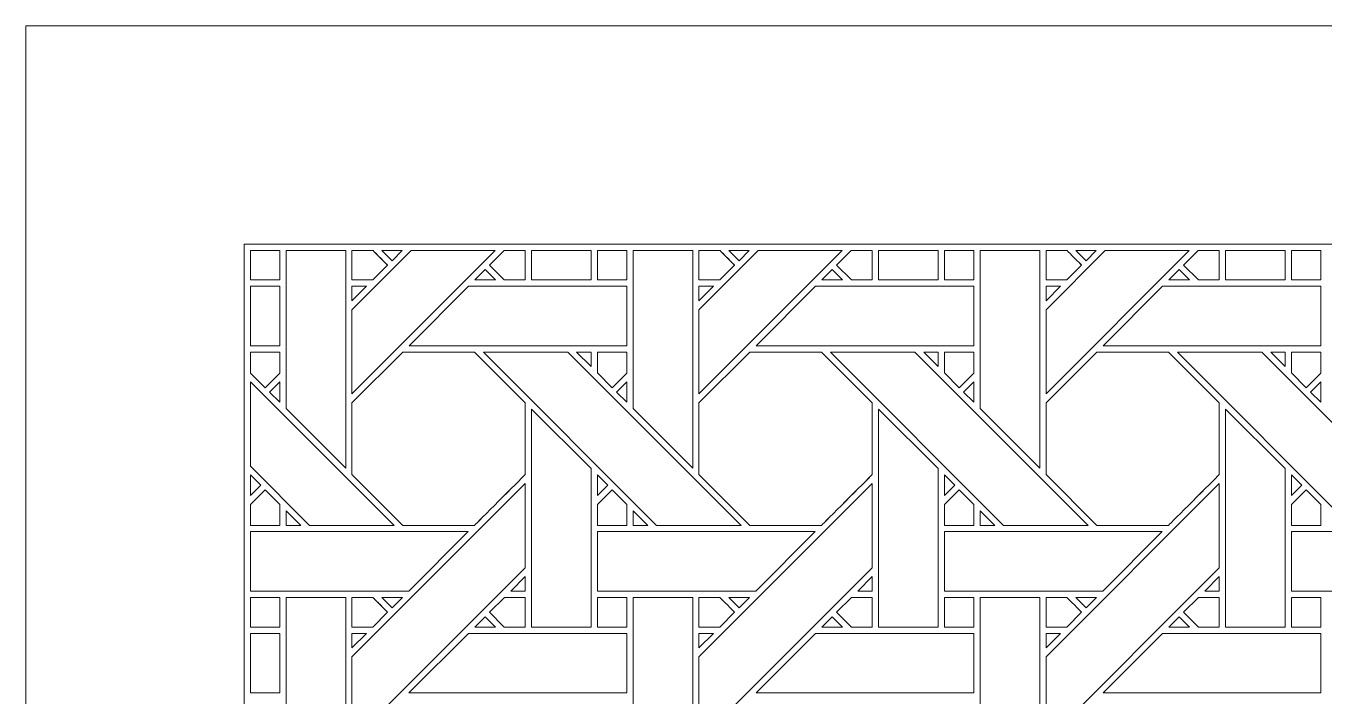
# Model space of a CAD drawing. Header units: inches. Extents: x 8.88 to 15.88, y 5.59 to 12.59.
# Drawn here: x 8.883 to 12.432, y 10.763 to 12.595 of the extents above; entities that cross this region are included whole.
import ezdxf

# ---------------------------------------------------------------- set-up
doc = ezdxf.new("R2010")
doc.units = ezdxf.units.IN
doc.header["$MEASUREMENT"] = 0
doc.layers.add('Design', color=7, linetype='Continuous', lineweight=0)

msp = doc.modelspace()

# ---------------------------------------------------------------- linework, layer by layer
at = {"layer": 'Design'}
for points, knots in [([(8.8829, 12.5948), (8.8829, 12.5948), (8.8829, 5.5948), (8.8829, 5.5948), (8.8829, 5.5948), (15.8829, 5.5948), (15.8829, 5.5948), (15.8829, 5.5948), (15.8829, 12.5948), (15.8829, 12.5948), (15.8829, 12.5948), (8.8829, 12.5948), (8.8829, 12.5948)], [0, 0, 0, 0, 1, 1, 1, 2, 2, 2, 3, 3, 3, 4, 4, 4, 4]), ([(9.4792, 11.9984), (9.4792, 11.9984), (9.4792, 6.1911), (9.4792, 6.1911), (9.4792, 6.1911), (15.2865, 6.1911), (15.2865, 6.1911), (15.2865, 6.1911), (15.2865, 11.9984), (15.2865, 11.9984), (15.2865, 11.9984), (9.4792, 11.9984), (9.4792, 11.9984)], [0, 0, 0, 0, 1, 1, 1, 2, 2, 2, 3, 3, 3, 4, 4, 4, 4]), ([(9.5766, 11.9809), (9.5766, 11.9809), (9.5766, 11.9006), (9.5766, 11.9006), (9.5766, 11.9006), (9.4967, 11.9006), (9.4967, 11.9006), (9.4967, 11.9006), (9.4967, 11.9809), (9.4967, 11.9809), (9.4967, 11.9809), (9.5766, 11.9809), (9.5766, 11.9809)], [0, 0, 0, 0, 1, 1, 1, 2, 2, 2, 3, 3, 3, 4, 4, 4, 4]), ([(9.5766, 11.9809), (9.5766, 11.9809), (9.5766, 11.9006), (9.5766, 11.9006), (9.5766, 11.9006), (9.4967, 11.9006), (9.4967, 11.9006), (9.4967, 11.9006), (9.4967, 11.9809), (9.4967, 11.9809), (9.4967, 11.9809), (9.5766, 11.9809), (9.5766, 11.9809)], [0, 0, 0, 0, 1, 1, 1, 2, 2, 2, 3, 3, 3, 4, 4, 4, 4]), ([(9.5942, 11.9809), (9.5942, 11.9809), (9.7571, 11.9809), (9.7571, 11.9809), (9.7571, 11.9809), (9.7571, 11.3863), (9.7571, 11.3863), (9.7571, 11.3863), (9.5942, 11.5492), (9.5942, 11.5492), (9.5942, 11.5492), (9.5942, 11.9809), (9.5942, 11.9809)], [0, 0, 0, 0, 1, 1, 1, 2, 2, 2, 3, 3, 3, 4, 4, 4, 4]), ([(9.8318, 11.9809), (9.8378, 11.9749), (9.8673, 11.9454), (9.8716, 11.9411), (9.8716, 11.9411), (9.8312, 11.9006), (9.8312, 11.9006), (9.8312, 11.9006), (9.7742, 11.9006), (9.7742, 11.9006), (9.7742, 11.9006), (9.7742, 11.9809), (9.7742, 11.9809), (9.7742, 11.9809), (9.8318, 11.9809), (9.8318, 11.9809)], [0, 0, 0, 0, 1, 1, 1, 2, 2, 2, 3, 3, 3, 4, 4, 4, 5, 5, 5, 5]), ([(10.1659, 11.9809), (10.1659, 11.9809), (9.7742, 11.5892), (9.7742, 11.5892), (9.7742, 11.5892), (9.7742, 11.8193), (9.7742, 11.8193), (9.7742, 11.8193), (9.9359, 11.9809), (9.9359, 11.9809), (9.9359, 11.9809), (10.1659, 11.9809), (10.1659, 11.9809)], [0, 0, 0, 0, 1, 1, 1, 2, 2, 2, 3, 3, 3, 4, 4, 4, 4]), ([(9.7742, 11.9006), (9.7742, 11.9006), (9.7742, 11.9809), (9.7742, 11.9809), (9.7742, 11.9809), (9.8318, 11.9809), (9.8318, 11.9809), (9.8372, 11.9755), (9.8716, 11.9411), (9.8716, 11.9411), (9.8716, 11.9411), (9.8312, 11.9006), (9.8312, 11.9006), (9.8312, 11.9006), (9.7742, 11.9006), (9.7742, 11.9006)], [0, 0, 0, 0, 1, 1, 1, 2, 2, 2, 3, 3, 3, 4, 4, 4, 5, 5, 5, 5]), ([(9.8561, 11.9809), (9.8561, 11.9809), (9.9116, 11.9809), (9.9116, 11.9809), (9.9116, 11.9809), (9.8838, 11.9532), (9.8838, 11.9532), (9.8838, 11.9532), (9.8561, 11.9809), (9.8561, 11.9809)], [0, 0, 0, 0, 1, 1, 1, 2, 2, 2, 3, 3, 3, 3]), ([(10.1907, 11.9006), (10.1907, 11.9006), (10.1504, 11.941), (10.1504, 11.941), (10.1504, 11.941), (10.1903, 11.9809), (10.1903, 11.9809), (10.1903, 11.9809), (10.2479, 11.9809), (10.2479, 11.9809), (10.2479, 11.9809), (10.2479, 11.9006), (10.2479, 11.9006), (10.2479, 11.9006), (10.1907, 11.9006), (10.1907, 11.9006)], [0, 0, 0, 0, 1, 1, 1, 2, 2, 2, 3, 3, 3, 4, 4, 4, 5, 5, 5, 5]), ([(10.2479, 11.9006), (10.2479, 11.9006), (10.1907, 11.9006), (10.1907, 11.9006), (10.1907, 11.9006), (10.1504, 11.941), (10.1504, 11.941), (10.1504, 11.941), (10.1903, 11.9809), (10.1903, 11.9809), (10.1903, 11.9809), (10.2479, 11.9809), (10.2479, 11.9809), (10.2479, 11.9809), (10.2479, 11.9006), (10.2479, 11.9006)], [0, 0, 0, 0, 1, 1, 1, 2, 2, 2, 3, 3, 3, 4, 4, 4, 5, 5, 5, 5]), ([(10.4278, 11.9809), (10.4278, 11.9809), (10.4278, 11.9006), (10.4278, 11.9006), (10.4278, 11.9006), (10.265, 11.9006), (10.265, 11.9006), (10.265, 11.9006), (10.265, 11.9809), (10.265, 11.9809), (10.265, 11.9809), (10.4278, 11.9809), (10.4278, 11.9809)], [0, 0, 0, 0, 1, 1, 1, 2, 2, 2, 3, 3, 3, 4, 4, 4, 4]), ([(10.5253, 11.9809), (10.5253, 11.9809), (10.5253, 11.9006), (10.5253, 11.9006), (10.5253, 11.9006), (10.4451, 11.9006), (10.4451, 11.9006), (10.4451, 11.9006), (10.4451, 11.9809), (10.4451, 11.9809), (10.4451, 11.9809), (10.5253, 11.9809), (10.5253, 11.9809)], [0, 0, 0, 0, 1, 1, 1, 2, 2, 2, 3, 3, 3, 4, 4, 4, 4]), ([(10.5253, 11.9809), (10.5253, 11.9809), (10.5253, 11.9006), (10.5253, 11.9006), (10.5253, 11.9006), (10.4451, 11.9006), (10.4451, 11.9006), (10.4451, 11.9006), (10.4451, 11.9809), (10.4451, 11.9809), (10.4451, 11.9809), (10.5253, 11.9809), (10.5253, 11.9809)], [0, 0, 0, 0, 1, 1, 1, 2, 2, 2, 3, 3, 3, 4, 4, 4, 4]), ([(10.7058, 11.9809), (10.7058, 11.9809), (10.7058, 11.3863), (10.7058, 11.3863), (10.7058, 11.3863), (10.5429, 11.5492), (10.5429, 11.5492), (10.5429, 11.5492), (10.5429, 11.9809), (10.5429, 11.9809), (10.5429, 11.9809), (10.7058, 11.9809), (10.7058, 11.9809)], [0, 0, 0, 0, 1, 1, 1, 2, 2, 2, 3, 3, 3, 4, 4, 4, 4]), ([(10.7805, 11.9809), (10.7865, 11.9749), (10.816, 11.9454), (10.8203, 11.9411), (10.8203, 11.9411), (10.7799, 11.9006), (10.7799, 11.9006), (10.7799, 11.9006), (10.7229, 11.9006), (10.7229, 11.9006), (10.7229, 11.9006), (10.7229, 11.9809), (10.7229, 11.9809), (10.7229, 11.9809), (10.7805, 11.9809), (10.7805, 11.9809)], [0, 0, 0, 0, 1, 1, 1, 2, 2, 2, 3, 3, 3, 4, 4, 4, 5, 5, 5, 5]), ([(11.1147, 11.9809), (11.1147, 11.9809), (10.7229, 11.5892), (10.7229, 11.5892), (10.7229, 11.5892), (10.7229, 11.8193), (10.7229, 11.8193), (10.7229, 11.8193), (10.8846, 11.9809), (10.8846, 11.9809), (10.8846, 11.9809), (11.1147, 11.9809), (11.1147, 11.9809)], [0, 0, 0, 0, 1, 1, 1, 2, 2, 2, 3, 3, 3, 4, 4, 4, 4]), ([(10.7229, 11.9006), (10.7229, 11.9006), (10.7229, 11.9809), (10.7229, 11.9809), (10.7229, 11.9809), (10.7805, 11.9809), (10.7805, 11.9809), (10.786, 11.9754), (10.8203, 11.9411), (10.8203, 11.9411), (10.8203, 11.9411), (10.7799, 11.9006), (10.7799, 11.9006), (10.7799, 11.9006), (10.7229, 11.9006), (10.7229, 11.9006)], [0, 0, 0, 0, 1, 1, 1, 2, 2, 2, 3, 3, 3, 4, 4, 4, 5, 5, 5, 5]), ([(10.8048, 11.9809), (10.8048, 11.9809), (10.8604, 11.9809), (10.8604, 11.9809), (10.8604, 11.9809), (10.8325, 11.9532), (10.8325, 11.9532), (10.8325, 11.9532), (10.8048, 11.9809), (10.8048, 11.9809)], [0, 0, 0, 0, 1, 1, 1, 2, 2, 2, 3, 3, 3, 3]), ([(11.1395, 11.9006), (11.1395, 11.9006), (11.0991, 11.941), (11.0991, 11.941), (11.0991, 11.941), (11.139, 11.9809), (11.139, 11.9809), (11.139, 11.9809), (11.1966, 11.9809), (11.1966, 11.9809), (11.1966, 11.9809), (11.1966, 11.9006), (11.1966, 11.9006), (11.1966, 11.9006), (11.1395, 11.9006), (11.1395, 11.9006)], [0, 0, 0, 0, 1, 1, 1, 2, 2, 2, 3, 3, 3, 4, 4, 4, 5, 5, 5, 5]), ([(11.1966, 11.9006), (11.1966, 11.9006), (11.1395, 11.9006), (11.1395, 11.9006), (11.1395, 11.9006), (11.0991, 11.941), (11.0991, 11.941), (11.0991, 11.941), (11.139, 11.9809), (11.139, 11.9809), (11.139, 11.9809), (11.1966, 11.9809), (11.1966, 11.9809), (11.1966, 11.9809), (11.1966, 11.9006), (11.1966, 11.9006)], [0, 0, 0, 0, 1, 1, 1, 2, 2, 2, 3, 3, 3, 4, 4, 4, 5, 5, 5, 5]), ([(11.3765, 11.9809), (11.3765, 11.9809), (11.3765, 11.9006), (11.3765, 11.9006), (11.3765, 11.9006), (11.2137, 11.9006), (11.2137, 11.9006), (11.2137, 11.9006), (11.2137, 11.9809), (11.2137, 11.9809), (11.2137, 11.9809), (11.3765, 11.9809), (11.3765, 11.9809)], [0, 0, 0, 0, 1, 1, 1, 2, 2, 2, 3, 3, 3, 4, 4, 4, 4]), ([(11.474, 11.9809), (11.474, 11.9809), (11.474, 11.9006), (11.474, 11.9006), (11.474, 11.9006), (11.3938, 11.9006), (11.3938, 11.9006), (11.3938, 11.9006), (11.3938, 11.9809), (11.3938, 11.9809), (11.3938, 11.9809), (11.474, 11.9809), (11.474, 11.9809)], [0, 0, 0, 0, 1, 1, 1, 2, 2, 2, 3, 3, 3, 4, 4, 4, 4]), ([(11.474, 11.9809), (11.474, 11.9809), (11.474, 11.9006), (11.474, 11.9006), (11.474, 11.9006), (11.3938, 11.9006), (11.3938, 11.9006), (11.3938, 11.9006), (11.3938, 11.9809), (11.3938, 11.9809), (11.3938, 11.9809), (11.474, 11.9809), (11.474, 11.9809)], [0, 0, 0, 0, 1, 1, 1, 2, 2, 2, 3, 3, 3, 4, 4, 4, 4]), ([(11.6545, 11.9809), (11.6545, 11.9809), (11.6545, 11.3863), (11.6545, 11.3863), (11.6545, 11.3863), (11.4916, 11.5492), (11.4916, 11.5492), (11.4916, 11.5492), (11.4916, 11.9809), (11.4916, 11.9809), (11.4916, 11.9809), (11.6545, 11.9809), (11.6545, 11.9809)], [0, 0, 0, 0, 1, 1, 1, 2, 2, 2, 3, 3, 3, 4, 4, 4, 4]), ([(11.7292, 11.9809), (11.7353, 11.9749), (11.7647, 11.9454), (11.7691, 11.9411), (11.7691, 11.9411), (11.7286, 11.9006), (11.7286, 11.9006), (11.7286, 11.9006), (11.6717, 11.9006), (11.6717, 11.9006), (11.6717, 11.9006), (11.6717, 11.9809), (11.6717, 11.9809), (11.6717, 11.9809), (11.7292, 11.9809), (11.7292, 11.9809)], [0, 0, 0, 0, 1, 1, 1, 2, 2, 2, 3, 3, 3, 4, 4, 4, 5, 5, 5, 5]), ([(12.0634, 11.9809), (12.0634, 11.9809), (11.6717, 11.5892), (11.6717, 11.5892), (11.6717, 11.5892), (11.6717, 11.8193), (11.6717, 11.8193), (11.6717, 11.8193), (11.8333, 11.9809), (11.8333, 11.9809), (11.8333, 11.9809), (12.0634, 11.9809), (12.0634, 11.9809)], [0, 0, 0, 0, 1, 1, 1, 2, 2, 2, 3, 3, 3, 4, 4, 4, 4]), ([(11.6717, 11.9006), (11.6717, 11.9006), (11.6717, 11.9809), (11.6717, 11.9809), (11.6717, 11.9809), (11.7292, 11.9809), (11.7292, 11.9809), (11.7354, 11.9748), (11.7649, 11.9452), (11.7691, 11.9411), (11.7691, 11.9411), (11.7286, 11.9006), (11.7286, 11.9006), (11.7286, 11.9006), (11.6717, 11.9006), (11.6717, 11.9006)], [0, 0, 0, 0, 1, 1, 1, 2, 2, 2, 3, 3, 3, 4, 4, 4, 5, 5, 5, 5]), ([(11.7536, 11.9809), (11.7536, 11.9809), (11.8091, 11.9809), (11.8091, 11.9809), (11.8091, 11.9809), (11.7813, 11.9532), (11.7813, 11.9532), (11.7813, 11.9532), (11.7536, 11.9809), (11.7536, 11.9809)], [0, 0, 0, 0, 1, 1, 1, 2, 2, 2, 3, 3, 3, 3]), ([(12.0882, 11.9006), (12.0882, 11.9006), (12.0479, 11.941), (12.0479, 11.941), (12.0479, 11.941), (12.0878, 11.9809), (12.0878, 11.9809), (12.0878, 11.9809), (12.1453, 11.9809), (12.1453, 11.9809), (12.1453, 11.9809), (12.1453, 11.9006), (12.1453, 11.9006), (12.1453, 11.9006), (12.0882, 11.9006), (12.0882, 11.9006)], [0, 0, 0, 0, 1, 1, 1, 2, 2, 2, 3, 3, 3, 4, 4, 4, 5, 5, 5, 5]), ([(12.1453, 11.9006), (12.1453, 11.9006), (12.0882, 11.9006), (12.0882, 11.9006), (12.0882, 11.9006), (12.0479, 11.941), (12.0479, 11.941), (12.0479, 11.941), (12.0878, 11.9809), (12.0878, 11.9809), (12.0878, 11.9809), (12.1453, 11.9809), (12.1453, 11.9809), (12.1453, 11.9809), (12.1453, 11.9006), (12.1453, 11.9006)], [0, 0, 0, 0, 1, 1, 1, 2, 2, 2, 3, 3, 3, 4, 4, 4, 5, 5, 5, 5]), ([(12.3252, 11.9809), (12.3252, 11.9809), (12.3252, 11.9006), (12.3252, 11.9006), (12.3252, 11.9006), (12.1625, 11.9006), (12.1625, 11.9006), (12.1625, 11.9006), (12.1625, 11.9809), (12.1625, 11.9809), (12.1625, 11.9809), (12.3252, 11.9809), (12.3252, 11.9809)], [0, 0, 0, 0, 1, 1, 1, 2, 2, 2, 3, 3, 3, 4, 4, 4, 4]), ([(12.4228, 11.9006), (12.4228, 11.9006), (12.3425, 11.9006), (12.3425, 11.9006), (12.3425, 11.9006), (12.3425, 11.9809), (12.3425, 11.9809), (12.3425, 11.9809), (12.4228, 11.9809), (12.4228, 11.9809), (12.4228, 11.9809), (12.4228, 11.9006), (12.4228, 11.9006)], [0, 0, 0, 0, 1, 1, 1, 2, 2, 2, 3, 3, 3, 4, 4, 4, 4]), ([(12.4228, 11.9809), (12.4228, 11.9809), (12.4228, 11.9006), (12.4228, 11.9006), (12.4228, 11.9006), (12.3425, 11.9006), (12.3425, 11.9006), (12.3425, 11.9006), (12.3425, 11.9809), (12.3425, 11.9809), (12.3425, 11.9809), (12.4228, 11.9809), (12.4228, 11.9809)], [0, 0, 0, 0, 1, 1, 1, 2, 2, 2, 3, 3, 3, 4, 4, 4, 4]), ([(10.11, 11.9006), (10.11, 11.9006), (10.1383, 11.9289), (10.1383, 11.9289), (10.1383, 11.9289), (10.1666, 11.9006), (10.1666, 11.9006), (10.1666, 11.9006), (10.11, 11.9006), (10.11, 11.9006)], [0, 0, 0, 0, 1, 1, 1, 2, 2, 2, 3, 3, 3, 3]), ([(11.0588, 11.9006), (11.0588, 11.9006), (11.087, 11.9289), (11.087, 11.9289), (11.087, 11.9289), (11.1153, 11.9006), (11.1153, 11.9006), (11.1153, 11.9006), (11.0588, 11.9006), (11.0588, 11.9006)], [0, 0, 0, 0, 1, 1, 1, 2, 2, 2, 3, 3, 3, 3]), ([(12.0075, 11.9006), (12.0075, 11.9006), (12.0358, 11.9289), (12.0358, 11.9289), (12.0358, 11.9289), (12.064, 11.9006), (12.064, 11.9006), (12.064, 11.9006), (12.0075, 11.9006), (12.0075, 11.9006)], [0, 0, 0, 0, 1, 1, 1, 2, 2, 2, 3, 3, 3, 3]), ([(9.5766, 11.8835), (9.5766, 11.8835), (9.5766, 11.7206), (9.5766, 11.7206), (9.5766, 11.7206), (9.4967, 11.7206), (9.4967, 11.7206), (9.4967, 11.7206), (9.4967, 11.8835), (9.4967, 11.8835), (9.4967, 11.8835), (9.5766, 11.8835), (9.5766, 11.8835)], [0, 0, 0, 0, 1, 1, 1, 2, 2, 2, 3, 3, 3, 4, 4, 4, 4]), ([(9.814, 11.8835), (9.814, 11.8835), (9.7742, 11.8436), (9.7742, 11.8436), (9.7742, 11.8436), (9.7742, 11.8835), (9.7742, 11.8835), (9.7742, 11.8835), (9.814, 11.8835), (9.814, 11.8835)], [0, 0, 0, 0, 1, 1, 1, 2, 2, 2, 3, 3, 3, 3]), ([(10.5253, 11.8835), (10.5253, 11.8835), (10.5253, 11.7206), (10.5253, 11.7206), (10.5253, 11.7206), (9.9301, 11.7206), (9.9301, 11.7206), (9.9301, 11.7206), (10.0929, 11.8835), (10.0929, 11.8835), (10.0929, 11.8835), (10.5253, 11.8835), (10.5253, 11.8835)], [0, 0, 0, 0, 1, 1, 1, 2, 2, 2, 3, 3, 3, 4, 4, 4, 4]), ([(10.7628, 11.8835), (10.7628, 11.8835), (10.7229, 11.8436), (10.7229, 11.8436), (10.7229, 11.8436), (10.7229, 11.8835), (10.7229, 11.8835), (10.7229, 11.8835), (10.7628, 11.8835), (10.7628, 11.8835)], [0, 0, 0, 0, 1, 1, 1, 2, 2, 2, 3, 3, 3, 3]), ([(11.4741, 11.8835), (11.4741, 11.8835), (11.4741, 11.7206), (11.4741, 11.7206), (11.4741, 11.7206), (10.8788, 11.7206), (10.8788, 11.7206), (10.8788, 11.7206), (11.0416, 11.8835), (11.0416, 11.8835), (11.0416, 11.8835), (11.4741, 11.8835), (11.4741, 11.8835)], [0, 0, 0, 0, 1, 1, 1, 2, 2, 2, 3, 3, 3, 4, 4, 4, 4]), ([(11.7115, 11.8835), (11.7115, 11.8835), (11.6717, 11.8436), (11.6717, 11.8436), (11.6717, 11.8436), (11.6717, 11.8835), (11.6717, 11.8835), (11.6717, 11.8835), (11.7115, 11.8835), (11.7115, 11.8835)], [0, 0, 0, 0, 1, 1, 1, 2, 2, 2, 3, 3, 3, 3]), ([(12.4228, 11.8835), (12.4228, 11.8835), (12.4228, 11.7206), (12.4228, 11.7206), (12.4228, 11.7206), (11.8275, 11.7206), (11.8275, 11.7206), (11.8275, 11.7206), (11.9904, 11.8835), (11.9904, 11.8835), (11.9904, 11.8835), (12.4228, 11.8835), (12.4228, 11.8835)], [0, 0, 0, 0, 1, 1, 1, 2, 2, 2, 3, 3, 3, 4, 4, 4, 4]), ([(9.5766, 11.7035), (9.5766, 11.7035), (9.5766, 11.6459), (9.5766, 11.6459), (9.5766, 11.6459), (9.5366, 11.606), (9.5366, 11.606), (9.5366, 11.606), (9.4967, 11.6459), (9.4967, 11.6459), (9.4967, 11.6459), (9.4967, 11.7035), (9.4967, 11.7035), (9.4967, 11.7035), (9.5766, 11.7035), (9.5766, 11.7035)], [0, 0, 0, 0, 1, 1, 1, 2, 2, 2, 3, 3, 3, 4, 4, 4, 5, 5, 5, 5]), ([(9.5766, 11.6459), (9.5766, 11.6459), (9.5366, 11.606), (9.5366, 11.606), (9.5366, 11.606), (9.4967, 11.6459), (9.4967, 11.6459), (9.4967, 11.6459), (9.4967, 11.7035), (9.4967, 11.7035), (9.4967, 11.7035), (9.5766, 11.7035), (9.5766, 11.7035), (9.5766, 11.7035), (9.5766, 11.6459), (9.5766, 11.6459)], [0, 0, 0, 0, 1, 1, 1, 2, 2, 2, 3, 3, 3, 4, 4, 4, 5, 5, 5, 5]), ([(10.1091, 11.7035), (10.1091, 11.7035), (10.2478, 11.5648), (10.2478, 11.5648), (10.2478, 11.5648), (10.2478, 11.3686), (10.2478, 11.3686), (10.23, 11.3507), (10.1181, 11.2389), (10.1091, 11.2299), (10.1091, 11.2299), (9.9134, 11.2299), (9.9134, 11.2299), (9.9134, 11.2299), (9.7742, 11.3691), (9.7742, 11.3691), (9.7742, 11.3691), (9.7742, 11.5648), (9.7742, 11.5648), (9.7742, 11.5648), (9.9129, 11.7035), (9.9129, 11.7035), (9.9129, 11.7035), (10.1091, 11.7035), (10.1091, 11.7035)], [0, 0, 0, 0, 1, 1, 1, 2, 2, 2, 3, 3, 3, 4, 4, 4, 5, 5, 5, 6, 6, 6, 7, 7, 7, 8, 8, 8, 8]), ([(10.1091, 11.7035), (10.1091, 11.7035), (10.2478, 11.5648), (10.2478, 11.5648), (10.2478, 11.5648), (10.2478, 11.3686), (10.2478, 11.3686), (10.23, 11.3506), (10.1181, 11.2388), (10.1091, 11.2299), (10.1091, 11.2299), (9.9134, 11.2299), (9.9134, 11.2299), (9.9134, 11.2299), (9.7742, 11.3691), (9.7742, 11.3691), (9.7742, 11.3691), (9.7742, 11.5648), (9.7742, 11.5648), (9.7742, 11.5648), (9.9129, 11.7035), (9.9129, 11.7035), (9.9129, 11.7035), (10.1091, 11.7035), (10.1091, 11.7035)], [0, 0, 0, 0, 1, 1, 1, 2, 2, 2, 3, 3, 3, 4, 4, 4, 5, 5, 5, 6, 6, 6, 7, 7, 7, 8, 8, 8, 8]), ([(10.838, 11.2299), (10.838, 11.2299), (10.6069, 11.2299), (10.6069, 11.2299), (10.6069, 11.2299), (10.1334, 11.7035), (10.1334, 11.7035), (10.1334, 11.7035), (10.3643, 11.7035), (10.3643, 11.7035), (10.3643, 11.7035), (10.838, 11.2299), (10.838, 11.2299)], [0, 0, 0, 0, 1, 1, 1, 2, 2, 2, 3, 3, 3, 4, 4, 4, 4]), ([(10.3884, 11.7035), (10.3884, 11.7035), (10.4279, 11.7035), (10.4279, 11.7035), (10.4279, 11.7035), (10.4279, 11.6637), (10.4279, 11.6637), (10.4279, 11.6637), (10.3884, 11.7035), (10.3884, 11.7035)], [0, 0, 0, 0, 1, 1, 1, 2, 2, 2, 3, 3, 3, 3]), ([(10.445, 11.6463), (10.445, 11.6463), (10.445, 11.7035), (10.445, 11.7035), (10.445, 11.7035), (10.5253, 11.7035), (10.5253, 11.7035), (10.5253, 11.7035), (10.5253, 11.6459), (10.5253, 11.6459), (10.5253, 11.6459), (10.4854, 11.606), (10.4854, 11.606), (10.4854, 11.606), (10.445, 11.6463), (10.445, 11.6463)], [0, 0, 0, 0, 1, 1, 1, 2, 2, 2, 3, 3, 3, 4, 4, 4, 5, 5, 5, 5]), ([(10.5253, 11.6459), (10.5253, 11.6459), (10.4854, 11.606), (10.4854, 11.606), (10.4854, 11.606), (10.445, 11.6463), (10.445, 11.6463), (10.445, 11.6463), (10.445, 11.7035), (10.445, 11.7035), (10.445, 11.7035), (10.5253, 11.7035), (10.5253, 11.7035), (10.5253, 11.7035), (10.5253, 11.6459), (10.5253, 11.6459)], [0, 0, 0, 0, 1, 1, 1, 2, 2, 2, 3, 3, 3, 4, 4, 4, 5, 5, 5, 5]), ([(11.0578, 11.7035), (11.0578, 11.7035), (11.1966, 11.5648), (11.1966, 11.5648), (11.1966, 11.5648), (11.1966, 11.3686), (11.1966, 11.3686), (11.1788, 11.3507), (11.0669, 11.2389), (11.0579, 11.2299), (11.0579, 11.2299), (10.8622, 11.2299), (10.8622, 11.2299), (10.8622, 11.2299), (10.7229, 11.3691), (10.7229, 11.3691), (10.7229, 11.3691), (10.7229, 11.5648), (10.7229, 11.5648), (10.7229, 11.5648), (10.8616, 11.7035), (10.8616, 11.7035), (10.8616, 11.7035), (11.0578, 11.7035), (11.0578, 11.7035)], [0, 0, 0, 0, 1, 1, 1, 2, 2, 2, 3, 3, 3, 4, 4, 4, 5, 5, 5, 6, 6, 6, 7, 7, 7, 8, 8, 8, 8]), ([(11.0578, 11.7035), (11.0578, 11.7035), (11.1966, 11.5648), (11.1966, 11.5648), (11.1966, 11.5648), (11.1966, 11.3686), (11.1966, 11.3686), (11.1787, 11.3505), (11.0668, 11.2388), (11.0579, 11.2299), (11.0579, 11.2299), (10.8622, 11.2299), (10.8622, 11.2299), (10.8622, 11.2299), (10.7229, 11.3691), (10.7229, 11.3691), (10.7229, 11.3691), (10.7229, 11.5648), (10.7229, 11.5648), (10.7229, 11.5648), (10.8616, 11.7035), (10.8616, 11.7035), (10.8616, 11.7035), (11.0578, 11.7035), (11.0578, 11.7035)], [0, 0, 0, 0, 1, 1, 1, 2, 2, 2, 3, 3, 3, 4, 4, 4, 5, 5, 5, 6, 6, 6, 7, 7, 7, 8, 8, 8, 8]), ([(11.7867, 11.2299), (11.7867, 11.2299), (11.5556, 11.2299), (11.5556, 11.2299), (11.5556, 11.2299), (11.0821, 11.7035), (11.0821, 11.7035), (11.0821, 11.7035), (11.313, 11.7035), (11.313, 11.7035), (11.313, 11.7035), (11.7867, 11.2299), (11.7867, 11.2299)], [0, 0, 0, 0, 1, 1, 1, 2, 2, 2, 3, 3, 3, 4, 4, 4, 4]), ([(11.3372, 11.7035), (11.3372, 11.7035), (11.3766, 11.7035), (11.3766, 11.7035), (11.3766, 11.7035), (11.3766, 11.6637), (11.3766, 11.6637), (11.3766, 11.6637), (11.3372, 11.7035), (11.3372, 11.7035)], [0, 0, 0, 0, 1, 1, 1, 2, 2, 2, 3, 3, 3, 3]), ([(11.3938, 11.6463), (11.3938, 11.6463), (11.3938, 11.7035), (11.3938, 11.7035), (11.3938, 11.7035), (11.474, 11.7035), (11.474, 11.7035), (11.474, 11.7035), (11.474, 11.6459), (11.474, 11.6459), (11.474, 11.6459), (11.4341, 11.606), (11.4341, 11.606), (11.4341, 11.606), (11.3938, 11.6463), (11.3938, 11.6463)], [0, 0, 0, 0, 1, 1, 1, 2, 2, 2, 3, 3, 3, 4, 4, 4, 5, 5, 5, 5]), ([(11.474, 11.6459), (11.474, 11.6459), (11.4341, 11.606), (11.4341, 11.606), (11.4341, 11.606), (11.3938, 11.6463), (11.3938, 11.6463), (11.3938, 11.6463), (11.3938, 11.7035), (11.3938, 11.7035), (11.3938, 11.7035), (11.474, 11.7035), (11.474, 11.7035), (11.474, 11.7035), (11.474, 11.6459), (11.474, 11.6459)], [0, 0, 0, 0, 1, 1, 1, 2, 2, 2, 3, 3, 3, 4, 4, 4, 5, 5, 5, 5]), ([(12.0066, 11.7035), (12.0066, 11.7035), (12.1453, 11.5648), (12.1453, 11.5648), (12.1453, 11.5648), (12.1453, 11.3686), (12.1453, 11.3686), (12.1275, 11.3507), (12.0156, 11.2389), (12.0066, 11.2299), (12.0066, 11.2299), (11.8109, 11.2299), (11.8109, 11.2299), (11.8109, 11.2299), (11.6717, 11.3691), (11.6717, 11.3691), (11.6717, 11.3691), (11.6717, 11.5648), (11.6717, 11.5648), (11.6717, 11.5648), (11.8104, 11.7035), (11.8104, 11.7035), (11.8104, 11.7035), (12.0066, 11.7035), (12.0066, 11.7035)], [0, 0, 0, 0, 1, 1, 1, 2, 2, 2, 3, 3, 3, 4, 4, 4, 5, 5, 5, 6, 6, 6, 7, 7, 7, 8, 8, 8, 8]), ([(12.0066, 11.7035), (12.0066, 11.7035), (12.1453, 11.5648), (12.1453, 11.5648), (12.1453, 11.5648), (12.1453, 11.3686), (12.1453, 11.3686), (12.1275, 11.3506), (12.0156, 11.2389), (12.0066, 11.2299), (12.0066, 11.2299), (11.8109, 11.2299), (11.8109, 11.2299), (11.8109, 11.2299), (11.6717, 11.3691), (11.6717, 11.3691), (11.6717, 11.3691), (11.6717, 11.5648), (11.6717, 11.5648), (11.6717, 11.5648), (11.8104, 11.7035), (11.8104, 11.7035), (11.8104, 11.7035), (12.0066, 11.7035), (12.0066, 11.7035)], [0, 0, 0, 0, 1, 1, 1, 2, 2, 2, 3, 3, 3, 4, 4, 4, 5, 5, 5, 6, 6, 6, 7, 7, 7, 8, 8, 8, 8]), ([(12.7354, 11.2299), (12.7354, 11.2299), (12.5044, 11.2299), (12.5044, 11.2299), (12.5044, 11.2299), (12.0308, 11.7035), (12.0308, 11.7035), (12.0308, 11.7035), (12.2618, 11.7035), (12.2618, 11.7035), (12.2618, 11.7035), (12.7354, 11.2299), (12.7354, 11.2299)], [0, 0, 0, 0, 1, 1, 1, 2, 2, 2, 3, 3, 3, 4, 4, 4, 4]), ([(12.2859, 11.7035), (12.2859, 11.7035), (12.3253, 11.7035), (12.3253, 11.7035), (12.3253, 11.7035), (12.3253, 11.6637), (12.3253, 11.6637), (12.3253, 11.6637), (12.2859, 11.7035), (12.2859, 11.7035)], [0, 0, 0, 0, 1, 1, 1, 2, 2, 2, 3, 3, 3, 3]), ([(12.3425, 11.6463), (12.3425, 11.6463), (12.3425, 11.7035), (12.3425, 11.7035), (12.3425, 11.7035), (12.4228, 11.7035), (12.4228, 11.7035), (12.4228, 11.7035), (12.4228, 11.6459), (12.4228, 11.6459), (12.4228, 11.6459), (12.3828, 11.606), (12.3828, 11.606), (12.3828, 11.606), (12.3425, 11.6463), (12.3425, 11.6463)], [0, 0, 0, 0, 1, 1, 1, 2, 2, 2, 3, 3, 3, 4, 4, 4, 5, 5, 5, 5]), ([(12.4228, 11.6459), (12.4228, 11.6459), (12.3828, 11.606), (12.3828, 11.606), (12.3828, 11.606), (12.3425, 11.6463), (12.3425, 11.6463), (12.3425, 11.6463), (12.3425, 11.7035), (12.3425, 11.7035), (12.3425, 11.7035), (12.4228, 11.7035), (12.4228, 11.7035), (12.4228, 11.7035), (12.4228, 11.6459), (12.4228, 11.6459)], [0, 0, 0, 0, 1, 1, 1, 2, 2, 2, 3, 3, 3, 4, 4, 4, 5, 5, 5, 5]), ([(9.4967, 11.6224), (9.4967, 11.6224), (9.8892, 11.2299), (9.8892, 11.2299), (9.8892, 11.2299), (9.6582, 11.2299), (9.6582, 11.2299), (9.6582, 11.2299), (9.4967, 11.3914), (9.4967, 11.3914), (9.4967, 11.3914), (9.4967, 11.6224), (9.4967, 11.6224)], [0, 0, 0, 0, 1, 1, 1, 2, 2, 2, 3, 3, 3, 4, 4, 4, 4]), ([(9.5766, 11.6217), (9.5766, 11.6217), (9.5766, 11.5665), (9.5766, 11.5665), (9.5766, 11.5665), (9.5488, 11.5939), (9.5488, 11.5939), (9.5488, 11.5939), (9.5766, 11.6217), (9.5766, 11.6217)], [0, 0, 0, 0, 1, 1, 1, 2, 2, 2, 3, 3, 3, 3]), ([(10.5253, 11.6217), (10.5253, 11.6217), (10.5253, 11.5665), (10.5253, 11.5665), (10.5253, 11.5665), (10.4976, 11.5939), (10.4976, 11.5939), (10.4976, 11.5939), (10.5253, 11.6217), (10.5253, 11.6217)], [0, 0, 0, 0, 1, 1, 1, 2, 2, 2, 3, 3, 3, 3]), ([(11.4741, 11.6217), (11.4741, 11.6217), (11.4741, 11.5665), (11.4741, 11.5665), (11.4741, 11.5665), (11.4463, 11.5939), (11.4463, 11.5939), (11.4463, 11.5939), (11.4741, 11.6217), (11.4741, 11.6217)], [0, 0, 0, 0, 1, 1, 1, 2, 2, 2, 3, 3, 3, 3]), ([(12.4228, 11.6217), (12.4228, 11.6217), (12.4228, 11.5665), (12.4228, 11.5665), (12.4228, 11.5665), (12.395, 11.5939), (12.395, 11.5939), (12.395, 11.5939), (12.4228, 11.6217), (12.4228, 11.6217)], [0, 0, 0, 0, 1, 1, 1, 2, 2, 2, 3, 3, 3, 3]), ([(10.265, 10.9519), (10.265, 10.9519), (10.265, 11.5477), (10.265, 11.5477), (10.265, 11.5477), (10.4278, 11.3855), (10.4278, 11.3855), (10.4278, 11.3855), (10.4278, 10.9519), (10.4278, 10.9519), (10.4278, 10.9519), (10.265, 10.9519), (10.265, 10.9519)], [0, 0, 0, 0, 1, 1, 1, 2, 2, 2, 3, 3, 3, 4, 4, 4, 4]), ([(11.2137, 10.9519), (11.2137, 10.9519), (11.2137, 11.5477), (11.2137, 11.5477), (11.2137, 11.5477), (11.3765, 11.3856), (11.3765, 11.3856), (11.3765, 11.3856), (11.3765, 10.9519), (11.3765, 10.9519), (11.3765, 10.9519), (11.2137, 10.9519), (11.2137, 10.9519)], [0, 0, 0, 0, 1, 1, 1, 2, 2, 2, 3, 3, 3, 4, 4, 4, 4]), ([(12.1625, 10.9519), (12.1625, 10.9519), (12.1625, 11.5477), (12.1625, 11.5477), (12.1625, 11.5477), (12.3252, 11.3855), (12.3252, 11.3855), (12.3252, 11.3855), (12.3252, 10.9519), (12.3252, 10.9519), (12.3252, 10.9519), (12.1625, 10.9519), (12.1625, 10.9519)], [0, 0, 0, 0, 1, 1, 1, 2, 2, 2, 3, 3, 3, 4, 4, 4, 4]), ([(9.4967, 11.3677), (9.4967, 11.3677), (9.5246, 11.3395), (9.5246, 11.3395), (9.5246, 11.3395), (9.4967, 11.3117), (9.4967, 11.3117), (9.4967, 11.3117), (9.4967, 11.3677), (9.4967, 11.3677)], [0, 0, 0, 0, 1, 1, 1, 2, 2, 2, 3, 3, 3, 3]), ([(10.4451, 11.3113), (10.4451, 11.3113), (10.4451, 11.3681), (10.4451, 11.3681), (10.4451, 11.3681), (10.4733, 11.3395), (10.4733, 11.3395), (10.4733, 11.3395), (10.4451, 11.3113), (10.4451, 11.3113)], [0, 0, 0, 0, 1, 1, 1, 2, 2, 2, 3, 3, 3, 3]), ([(11.3938, 11.3113), (11.3938, 11.3113), (11.3938, 11.3681), (11.3938, 11.3681), (11.3938, 11.3681), (11.422, 11.3395), (11.422, 11.3395), (11.422, 11.3395), (11.3938, 11.3113), (11.3938, 11.3113)], [0, 0, 0, 0, 1, 1, 1, 2, 2, 2, 3, 3, 3, 3]), ([(12.3425, 11.3113), (12.3425, 11.3113), (12.3425, 11.3681), (12.3425, 11.3681), (12.3425, 11.3681), (12.3707, 11.3395), (12.3707, 11.3395), (12.3707, 11.3395), (12.3425, 11.3113), (12.3425, 11.3113)], [0, 0, 0, 0, 1, 1, 1, 2, 2, 2, 3, 3, 3, 3]), ([(9.4967, 11.2297), (9.4967, 11.2297), (9.4967, 11.2873), (9.4967, 11.2873), (9.4967, 11.2873), (9.5367, 11.3273), (9.5367, 11.3273), (9.5367, 11.3273), (9.577, 11.287), (9.577, 11.287), (9.577, 11.287), (9.577, 11.2297), (9.577, 11.2297), (9.577, 11.2297), (9.4967, 11.2297), (9.4967, 11.2297)], [0, 0, 0, 0, 1, 1, 1, 2, 2, 2, 3, 3, 3, 4, 4, 4, 5, 5, 5, 5]), ([(9.4967, 11.2873), (9.4967, 11.2873), (9.5367, 11.3273), (9.5367, 11.3273), (9.5367, 11.3273), (9.577, 11.287), (9.577, 11.287), (9.577, 11.287), (9.577, 11.2297), (9.577, 11.2297), (9.577, 11.2297), (9.4967, 11.2297), (9.4967, 11.2297), (9.4967, 11.2297), (9.4967, 11.2873), (9.4967, 11.2873)], [0, 0, 0, 0, 1, 1, 1, 2, 2, 2, 3, 3, 3, 4, 4, 4, 5, 5, 5, 5]), ([(10.2479, 11.1141), (10.2479, 11.1141), (9.7742, 10.6404), (9.7742, 10.6404), (9.7742, 10.6404), (9.7742, 10.8705), (9.7742, 10.8705), (9.7742, 10.8705), (10.2479, 11.3441), (10.2479, 11.3441), (10.2479, 11.3441), (10.2479, 11.1141), (10.2479, 11.1141)], [0, 0, 0, 0, 1, 1, 1, 2, 2, 2, 3, 3, 3, 4, 4, 4, 4]), ([(10.4451, 11.2297), (10.4451, 11.2297), (10.4451, 11.2869), (10.4451, 11.2869), (10.4451, 11.2869), (10.4854, 11.3273), (10.4854, 11.3273), (10.4854, 11.3273), (10.5257, 11.287), (10.5257, 11.287), (10.5257, 11.287), (10.5257, 11.2297), (10.5257, 11.2297), (10.5257, 11.2297), (10.4451, 11.2297), (10.4451, 11.2297)], [0, 0, 0, 0, 1, 1, 1, 2, 2, 2, 3, 3, 3, 4, 4, 4, 5, 5, 5, 5]), ([(10.4854, 11.3273), (10.4854, 11.3273), (10.5257, 11.287), (10.5257, 11.287), (10.5257, 11.287), (10.5257, 11.2297), (10.5257, 11.2297), (10.5257, 11.2297), (10.4451, 11.2297), (10.4451, 11.2297), (10.4451, 11.2297), (10.4451, 11.2869), (10.4451, 11.2869), (10.4451, 11.2869), (10.4854, 11.3273), (10.4854, 11.3273)], [0, 0, 0, 0, 1, 1, 1, 2, 2, 2, 3, 3, 3, 4, 4, 4, 5, 5, 5, 5]), ([(11.1966, 11.1141), (11.1966, 11.1141), (10.7229, 10.6404), (10.7229, 10.6404), (10.7229, 10.6404), (10.7229, 10.8705), (10.7229, 10.8705), (10.7229, 10.8705), (11.1966, 11.3441), (11.1966, 11.3441), (11.1966, 11.3441), (11.1966, 11.1141), (11.1966, 11.1141)], [0, 0, 0, 0, 1, 1, 1, 2, 2, 2, 3, 3, 3, 4, 4, 4, 4]), ([(11.3938, 11.2297), (11.3938, 11.2297), (11.3938, 11.2869), (11.3938, 11.2869), (11.3938, 11.2869), (11.4341, 11.3273), (11.4341, 11.3273), (11.4341, 11.3273), (11.4745, 11.287), (11.4745, 11.287), (11.4745, 11.287), (11.4745, 11.2297), (11.4745, 11.2297), (11.4745, 11.2297), (11.3938, 11.2297), (11.3938, 11.2297)], [0, 0, 0, 0, 1, 1, 1, 2, 2, 2, 3, 3, 3, 4, 4, 4, 5, 5, 5, 5]), ([(11.4341, 11.3273), (11.4341, 11.3273), (11.4745, 11.287), (11.4745, 11.287), (11.4745, 11.287), (11.4745, 11.2297), (11.4745, 11.2297), (11.4745, 11.2297), (11.3938, 11.2297), (11.3938, 11.2297), (11.3938, 11.2297), (11.3938, 11.2869), (11.3938, 11.2869), (11.3938, 11.2869), (11.4341, 11.3273), (11.4341, 11.3273)], [0, 0, 0, 0, 1, 1, 1, 2, 2, 2, 3, 3, 3, 4, 4, 4, 5, 5, 5, 5]), ([(12.1453, 11.1141), (12.1453, 11.1141), (11.6717, 10.6404), (11.6717, 10.6404), (11.6717, 10.6404), (11.6717, 10.8705), (11.6717, 10.8705), (11.6717, 10.8705), (12.1453, 11.3441), (12.1453, 11.3441), (12.1453, 11.3441), (12.1453, 11.1141), (12.1453, 11.1141)], [0, 0, 0, 0, 1, 1, 1, 2, 2, 2, 3, 3, 3, 4, 4, 4, 4]), ([(12.3425, 11.2297), (12.3425, 11.2297), (12.3425, 11.2869), (12.3425, 11.2869), (12.3425, 11.2869), (12.3829, 11.3273), (12.3829, 11.3273), (12.3829, 11.3273), (12.4232, 11.287), (12.4232, 11.287), (12.4232, 11.287), (12.4232, 11.2297), (12.4232, 11.2297), (12.4232, 11.2297), (12.3425, 11.2297), (12.3425, 11.2297)], [0, 0, 0, 0, 1, 1, 1, 2, 2, 2, 3, 3, 3, 4, 4, 4, 5, 5, 5, 5]), ([(12.3829, 11.3273), (12.3829, 11.3273), (12.4232, 11.287), (12.4232, 11.287), (12.4232, 11.287), (12.4232, 11.2297), (12.4232, 11.2297), (12.4232, 11.2297), (12.3425, 11.2297), (12.3425, 11.2297), (12.3425, 11.2297), (12.3425, 11.2869), (12.3425, 11.2869), (12.3425, 11.2869), (12.3829, 11.3273), (12.3829, 11.3273)], [0, 0, 0, 0, 1, 1, 1, 2, 2, 2, 3, 3, 3, 4, 4, 4, 5, 5, 5, 5]), ([(9.634, 11.2299), (9.634, 11.2299), (9.5943, 11.2299), (9.5943, 11.2299), (9.5943, 11.2299), (9.5943, 11.2697), (9.5943, 11.2697), (9.5943, 11.2697), (9.634, 11.2299), (9.634, 11.2299)], [0, 0, 0, 0, 1, 1, 1, 2, 2, 2, 3, 3, 3, 3]), ([(10.543, 11.2299), (10.543, 11.2299), (10.543, 11.2697), (10.543, 11.2697), (10.543, 11.2697), (10.5827, 11.2299), (10.5827, 11.2299), (10.5827, 11.2299), (10.543, 11.2299), (10.543, 11.2299)], [0, 0, 0, 0, 1, 1, 1, 2, 2, 2, 3, 3, 3, 3]), ([(11.4917, 11.2299), (11.4917, 11.2299), (11.4917, 11.2697), (11.4917, 11.2697), (11.4917, 11.2697), (11.5314, 11.2299), (11.5314, 11.2299), (11.5314, 11.2299), (11.4917, 11.2299), (11.4917, 11.2299)], [0, 0, 0, 0, 1, 1, 1, 2, 2, 2, 3, 3, 3, 3]), ([(9.4967, 11.0499), (9.4967, 11.0499), (9.4967, 11.2126), (9.4967, 11.2126), (9.4967, 11.2126), (10.0921, 11.2126), (10.0921, 11.2126), (10.0921, 11.2126), (9.9293, 11.0499), (9.9293, 11.0499), (9.9293, 11.0499), (9.4967, 11.0499), (9.4967, 11.0499)], [0, 0, 0, 0, 1, 1, 1, 2, 2, 2, 3, 3, 3, 4, 4, 4, 4]), ([(10.8781, 11.0499), (10.8781, 11.0499), (10.4451, 11.0499), (10.4451, 11.0499), (10.4451, 11.0499), (10.4451, 11.2126), (10.4451, 11.2126), (10.4451, 11.2126), (11.0408, 11.2126), (11.0408, 11.2126), (11.0408, 11.2126), (10.8781, 11.0499), (10.8781, 11.0499)], [0, 0, 0, 0, 1, 1, 1, 2, 2, 2, 3, 3, 3, 4, 4, 4, 4]), ([(11.8268, 11.0499), (11.8268, 11.0499), (11.3938, 11.0499), (11.3938, 11.0499), (11.3938, 11.0499), (11.3938, 11.2126), (11.3938, 11.2126), (11.3938, 11.2126), (11.9895, 11.2126), (11.9895, 11.2126), (11.9895, 11.2126), (11.8268, 11.0499), (11.8268, 11.0499)], [0, 0, 0, 0, 1, 1, 1, 2, 2, 2, 3, 3, 3, 4, 4, 4, 4]), ([(12.7755, 11.0499), (12.7755, 11.0499), (12.3425, 11.0499), (12.3425, 11.0499), (12.3425, 11.0499), (12.3425, 11.2126), (12.3425, 11.2126), (12.3425, 11.2126), (12.9383, 11.2126), (12.9383, 11.2126), (12.9383, 11.2126), (12.7755, 11.0499), (12.7755, 11.0499)], [0, 0, 0, 0, 1, 1, 1, 2, 2, 2, 3, 3, 3, 4, 4, 4, 4]), ([(10.2081, 11.0499), (10.2081, 11.0499), (10.2479, 11.0897), (10.2479, 11.0897), (10.2479, 11.0897), (10.2479, 11.0499), (10.2479, 11.0499), (10.2479, 11.0499), (10.2081, 11.0499), (10.2081, 11.0499)], [0, 0, 0, 0, 1, 1, 1, 2, 2, 2, 3, 3, 3, 3]), ([(11.1568, 11.0499), (11.1568, 11.0499), (11.1966, 11.0897), (11.1966, 11.0897), (11.1966, 11.0897), (11.1966, 11.0499), (11.1966, 11.0499), (11.1966, 11.0499), (11.1568, 11.0499), (11.1568, 11.0499)], [0, 0, 0, 0, 1, 1, 1, 2, 2, 2, 3, 3, 3, 3]), ([(12.1056, 11.0499), (12.1056, 11.0499), (12.1453, 11.0897), (12.1453, 11.0897), (12.1453, 11.0897), (12.1453, 11.0499), (12.1453, 11.0499), (12.1453, 11.0499), (12.1056, 11.0499), (12.1056, 11.0499)], [0, 0, 0, 0, 1, 1, 1, 2, 2, 2, 3, 3, 3, 3]), ([(9.4967, 11.0327), (9.4967, 11.0327), (9.5766, 11.0327), (9.5766, 11.0327), (9.5766, 11.0327), (9.5766, 10.9519), (9.5766, 10.9519), (9.5766, 10.9519), (9.4967, 10.9519), (9.4967, 10.9519), (9.4967, 10.9519), (9.4967, 11.0327), (9.4967, 11.0327)], [0, 0, 0, 0, 1, 1, 1, 2, 2, 2, 3, 3, 3, 4, 4, 4, 4]), ([(9.4967, 11.0327), (9.4967, 11.0327), (9.5766, 11.0327), (9.5766, 11.0327), (9.5766, 11.0327), (9.5766, 10.9519), (9.5766, 10.9519), (9.5766, 10.9519), (9.4967, 10.9519), (9.4967, 10.9519), (9.4967, 10.9519), (9.4967, 11.0327), (9.4967, 11.0327)], [0, 0, 0, 0, 1, 1, 1, 2, 2, 2, 3, 3, 3, 4, 4, 4, 4]), ([(9.5942, 11.0326), (9.5942, 11.0326), (9.7571, 11.0326), (9.7571, 11.0326), (9.7571, 11.0326), (9.7571, 10.4375), (9.7571, 10.4375), (9.7571, 10.4375), (9.5942, 10.6004), (9.5942, 10.6004), (9.5942, 10.6004), (9.5942, 11.0326), (9.5942, 11.0326)], [0, 0, 0, 0, 1, 1, 1, 2, 2, 2, 3, 3, 3, 4, 4, 4, 4]), ([(9.8313, 11.0327), (9.8364, 11.0276), (9.8672, 10.9967), (9.8716, 10.9923), (9.8716, 10.9923), (9.8312, 10.9519), (9.8312, 10.9519), (9.8312, 10.9519), (9.7742, 10.9519), (9.7742, 10.9519), (9.7742, 10.9519), (9.7742, 11.0327), (9.7742, 11.0327), (9.7742, 11.0327), (9.8313, 11.0327), (9.8313, 11.0327)], [0, 0, 0, 0, 1, 1, 1, 2, 2, 2, 3, 3, 3, 4, 4, 4, 5, 5, 5, 5]), ([(9.8557, 11.0082), (9.8557, 11.0082), (9.8716, 10.9923), (9.8716, 10.9923), (9.8716, 10.9923), (9.8312, 10.9519), (9.8312, 10.9519), (9.8312, 10.9519), (9.7742, 10.9519), (9.7742, 10.9519), (9.7742, 10.9519), (9.7742, 11.0327), (9.7742, 11.0327), (9.7742, 11.0327), (9.8313, 11.0327), (9.8313, 11.0327), (9.8366, 11.0273), (9.8465, 11.0175), (9.8557, 11.0082)], [0, 0, 0, 0, 1, 1, 1, 2, 2, 2, 3, 3, 3, 4, 4, 4, 5, 5, 5, 6, 6, 6, 6]), ([(9.8838, 11.0045), (9.8838, 11.0045), (9.8556, 11.0326), (9.8556, 11.0326), (9.8556, 11.0326), (9.9121, 11.0326), (9.9121, 11.0326), (9.9121, 11.0326), (9.8838, 11.0045), (9.8838, 11.0045)], [0, 0, 0, 0, 1, 1, 1, 2, 2, 2, 3, 3, 3, 3]), ([(10.1907, 10.9519), (10.1907, 10.9519), (10.1504, 10.9923), (10.1504, 10.9923), (10.1504, 10.9923), (10.1908, 11.0327), (10.1908, 11.0327), (10.1908, 11.0327), (10.2479, 11.0327), (10.2479, 11.0327), (10.2479, 11.0327), (10.2479, 10.9519), (10.2479, 10.9519), (10.2479, 10.9519), (10.1907, 10.9519), (10.1907, 10.9519)], [0, 0, 0, 0, 1, 1, 1, 2, 2, 2, 3, 3, 3, 4, 4, 4, 5, 5, 5, 5]), ([(10.2479, 11.0327), (10.2479, 11.0327), (10.2479, 10.9519), (10.2479, 10.9519), (10.2479, 10.9519), (10.1907, 10.9519), (10.1907, 10.9519), (10.1907, 10.9519), (10.1504, 10.9923), (10.1504, 10.9923), (10.1504, 10.9923), (10.1908, 11.0327), (10.1908, 11.0327), (10.1908, 11.0327), (10.2479, 11.0327), (10.2479, 11.0327)], [0, 0, 0, 0, 1, 1, 1, 2, 2, 2, 3, 3, 3, 4, 4, 4, 5, 5, 5, 5]), ([(10.4451, 10.9519), (10.4451, 10.9519), (10.4451, 11.0327), (10.4451, 11.0327), (10.4451, 11.0327), (10.5253, 11.0327), (10.5253, 11.0327), (10.5253, 11.0327), (10.5253, 10.9519), (10.5253, 10.9519), (10.5253, 10.9519), (10.4451, 10.9519), (10.4451, 10.9519)], [0, 0, 0, 0, 1, 1, 1, 2, 2, 2, 3, 3, 3, 4, 4, 4, 4]), ([(10.4451, 11.0327), (10.4451, 11.0327), (10.5253, 11.0327), (10.5253, 11.0327), (10.5253, 11.0327), (10.5253, 10.9519), (10.5253, 10.9519), (10.5253, 10.9519), (10.4451, 10.9519), (10.4451, 10.9519), (10.4451, 10.9519), (10.4451, 11.0327), (10.4451, 11.0327)], [0, 0, 0, 0, 1, 1, 1, 2, 2, 2, 3, 3, 3, 4, 4, 4, 4]), ([(10.5429, 10.6005), (10.5429, 10.6005), (10.5429, 11.0326), (10.5429, 11.0326), (10.5429, 11.0326), (10.7058, 11.0326), (10.7058, 11.0326), (10.7058, 11.0326), (10.7058, 10.4375), (10.7058, 10.4375), (10.7058, 10.4375), (10.5429, 10.6005), (10.5429, 10.6005)], [0, 0, 0, 0, 1, 1, 1, 2, 2, 2, 3, 3, 3, 4, 4, 4, 4]), ([(10.78, 11.0327), (10.7851, 11.0276), (10.8159, 10.9967), (10.8203, 10.9923), (10.8203, 10.9923), (10.7799, 10.9519), (10.7799, 10.9519), (10.7799, 10.9519), (10.7229, 10.9519), (10.7229, 10.9519), (10.7229, 10.9519), (10.7229, 11.0327), (10.7229, 11.0327), (10.7229, 11.0327), (10.78, 11.0327), (10.78, 11.0327)], [0, 0, 0, 0, 1, 1, 1, 2, 2, 2, 3, 3, 3, 4, 4, 4, 5, 5, 5, 5]), ([(10.8203, 10.9923), (10.8203, 10.9923), (10.7799, 10.9519), (10.7799, 10.9519), (10.7799, 10.9519), (10.7229, 10.9519), (10.7229, 10.9519), (10.7229, 10.9519), (10.7229, 11.0327), (10.7229, 11.0327), (10.7229, 11.0327), (10.78, 11.0327), (10.78, 11.0327), (10.7852, 11.0275), (10.816, 10.9966), (10.8203, 10.9923)], [0, 0, 0, 0, 1, 1, 1, 2, 2, 2, 3, 3, 3, 4, 4, 4, 5, 5, 5, 5]), ([(10.8044, 11.0326), (10.8044, 11.0326), (10.8608, 11.0326), (10.8608, 11.0326), (10.8608, 11.0326), (10.8325, 11.0045), (10.8325, 11.0045), (10.8325, 11.0045), (10.8044, 11.0326), (10.8044, 11.0326)], [0, 0, 0, 0, 1, 1, 1, 2, 2, 2, 3, 3, 3, 3]), ([(11.1395, 10.9519), (11.1395, 10.9519), (11.0991, 10.9923), (11.0991, 10.9923), (11.0991, 10.9923), (11.1396, 11.0327), (11.1396, 11.0327), (11.1396, 11.0327), (11.1966, 11.0327), (11.1966, 11.0327), (11.1966, 11.0327), (11.1966, 10.9519), (11.1966, 10.9519), (11.1966, 10.9519), (11.1395, 10.9519), (11.1395, 10.9519)], [0, 0, 0, 0, 1, 1, 1, 2, 2, 2, 3, 3, 3, 4, 4, 4, 5, 5, 5, 5]), ([(11.1966, 11.0327), (11.1966, 11.0327), (11.1966, 10.9519), (11.1966, 10.9519), (11.1966, 10.9519), (11.1395, 10.9519), (11.1395, 10.9519), (11.1395, 10.9519), (11.0991, 10.9923), (11.0991, 10.9923), (11.0991, 10.9923), (11.1396, 11.0327), (11.1396, 11.0327), (11.1396, 11.0327), (11.1966, 11.0327), (11.1966, 11.0327)], [0, 0, 0, 0, 1, 1, 1, 2, 2, 2, 3, 3, 3, 4, 4, 4, 5, 5, 5, 5]), ([(11.3938, 10.9519), (11.3938, 10.9519), (11.3938, 11.0327), (11.3938, 11.0327), (11.3938, 11.0327), (11.474, 11.0327), (11.474, 11.0327), (11.474, 11.0327), (11.474, 10.9519), (11.474, 10.9519), (11.474, 10.9519), (11.3938, 10.9519), (11.3938, 10.9519)], [0, 0, 0, 0, 1, 1, 1, 2, 2, 2, 3, 3, 3, 4, 4, 4, 4]), ([(11.3938, 11.0327), (11.3938, 11.0327), (11.474, 11.0327), (11.474, 11.0327), (11.474, 11.0327), (11.474, 10.9519), (11.474, 10.9519), (11.474, 10.9519), (11.3938, 10.9519), (11.3938, 10.9519), (11.3938, 10.9519), (11.3938, 11.0327), (11.3938, 11.0327)], [0, 0, 0, 0, 1, 1, 1, 2, 2, 2, 3, 3, 3, 4, 4, 4, 4]), ([(11.4916, 10.6004), (11.4916, 10.6004), (11.4916, 11.0326), (11.4916, 11.0326), (11.4916, 11.0326), (11.6545, 11.0326), (11.6545, 11.0326), (11.6545, 11.0326), (11.6545, 10.4375), (11.6545, 10.4375), (11.6545, 10.4375), (11.4916, 10.6004), (11.4916, 10.6004)], [0, 0, 0, 0, 1, 1, 1, 2, 2, 2, 3, 3, 3, 4, 4, 4, 4]), ([(11.7287, 11.0327), (11.7339, 11.0276), (11.7646, 10.9967), (11.7691, 10.9923), (11.7691, 10.9923), (11.7286, 10.9519), (11.7286, 10.9519), (11.7286, 10.9519), (11.6717, 10.9519), (11.6717, 10.9519), (11.6717, 10.9519), (11.6717, 11.0327), (11.6717, 11.0327), (11.6717, 11.0327), (11.7287, 11.0327), (11.7287, 11.0327)], [0, 0, 0, 0, 1, 1, 1, 2, 2, 2, 3, 3, 3, 4, 4, 4, 5, 5, 5, 5]), ([(11.7691, 10.9923), (11.7691, 10.9923), (11.7286, 10.9519), (11.7286, 10.9519), (11.7286, 10.9519), (11.6717, 10.9519), (11.6717, 10.9519), (11.6717, 10.9519), (11.6717, 11.0327), (11.6717, 11.0327), (11.6717, 11.0327), (11.7287, 11.0327), (11.7287, 11.0327), (11.7339, 11.0275), (11.7647, 10.9966), (11.7691, 10.9923)], [0, 0, 0, 0, 1, 1, 1, 2, 2, 2, 3, 3, 3, 4, 4, 4, 5, 5, 5, 5]), ([(11.7531, 11.0326), (11.7531, 11.0326), (11.8096, 11.0326), (11.8096, 11.0326), (11.8096, 11.0326), (11.7813, 11.0045), (11.7813, 11.0045), (11.7813, 11.0045), (11.7531, 11.0326), (11.7531, 11.0326)], [0, 0, 0, 0, 1, 1, 1, 2, 2, 2, 3, 3, 3, 3]), ([(12.0882, 10.9519), (12.0882, 10.9519), (12.0479, 10.9923), (12.0479, 10.9923), (12.0479, 10.9923), (12.0883, 11.0327), (12.0883, 11.0327), (12.0883, 11.0327), (12.1453, 11.0327), (12.1453, 11.0327), (12.1453, 11.0327), (12.1453, 10.9519), (12.1453, 10.9519), (12.1453, 10.9519), (12.0882, 10.9519), (12.0882, 10.9519)], [0, 0, 0, 0, 1, 1, 1, 2, 2, 2, 3, 3, 3, 4, 4, 4, 5, 5, 5, 5]), ([(12.1453, 11.0327), (12.1453, 11.0327), (12.1453, 10.9519), (12.1453, 10.9519), (12.1453, 10.9519), (12.0882, 10.9519), (12.0882, 10.9519), (12.0882, 10.9519), (12.0479, 10.9923), (12.0479, 10.9923), (12.0479, 10.9923), (12.0883, 11.0327), (12.0883, 11.0327), (12.0883, 11.0327), (12.1453, 11.0327), (12.1453, 11.0327)], [0, 0, 0, 0, 1, 1, 1, 2, 2, 2, 3, 3, 3, 4, 4, 4, 5, 5, 5, 5]), ([(12.3425, 11.0327), (12.3425, 11.0327), (12.4228, 11.0327), (12.4228, 11.0327), (12.4228, 11.0327), (12.4228, 10.9519), (12.4228, 10.9519), (12.4228, 10.9519), (12.3425, 10.9519), (12.3425, 10.9519), (12.3425, 10.9519), (12.3425, 11.0327), (12.3425, 11.0327)], [0, 0, 0, 0, 1, 1, 1, 2, 2, 2, 3, 3, 3, 4, 4, 4, 4]), ([(12.3425, 10.9519), (12.3425, 10.9519), (12.3425, 11.0327), (12.3425, 11.0327), (12.3425, 11.0327), (12.4228, 11.0327), (12.4228, 11.0327), (12.4228, 11.0327), (12.4228, 10.9519), (12.4228, 10.9519), (12.4228, 10.9519), (12.3425, 10.9519), (12.3425, 10.9519)], [0, 0, 0, 0, 1, 1, 1, 2, 2, 2, 3, 3, 3, 4, 4, 4, 4]), ([(10.1666, 10.9519), (10.1666, 10.9519), (10.11, 10.9519), (10.11, 10.9519), (10.11, 10.9519), (10.1383, 10.9801), (10.1383, 10.9801), (10.1383, 10.9801), (10.1666, 10.9519), (10.1666, 10.9519)], [0, 0, 0, 0, 1, 1, 1, 2, 2, 2, 3, 3, 3, 3]), ([(11.1153, 10.9519), (11.1153, 10.9519), (11.0588, 10.9519), (11.0588, 10.9519), (11.0588, 10.9519), (11.087, 10.9801), (11.087, 10.9801), (11.087, 10.9801), (11.1153, 10.9519), (11.1153, 10.9519)], [0, 0, 0, 0, 1, 1, 1, 2, 2, 2, 3, 3, 3, 3]), ([(12.064, 10.9519), (12.064, 10.9519), (12.0075, 10.9519), (12.0075, 10.9519), (12.0075, 10.9519), (12.0358, 10.9801), (12.0358, 10.9801), (12.0358, 10.9801), (12.064, 10.9519), (12.064, 10.9519)], [0, 0, 0, 0, 1, 1, 1, 2, 2, 2, 3, 3, 3, 3]), ([(9.5766, 10.9347), (9.5766, 10.9347), (9.5766, 10.7719), (9.5766, 10.7719), (9.5766, 10.7719), (9.4967, 10.7719), (9.4967, 10.7719), (9.4967, 10.7719), (9.4967, 10.9347), (9.4967, 10.9347), (9.4967, 10.9347), (9.5766, 10.9347), (9.5766, 10.9347)], [0, 0, 0, 0, 1, 1, 1, 2, 2, 2, 3, 3, 3, 4, 4, 4, 4]), ([(9.7742, 10.8949), (9.7742, 10.8949), (9.7742, 10.9347), (9.7742, 10.9347), (9.7742, 10.9347), (9.814, 10.9347), (9.814, 10.9347), (9.814, 10.9347), (9.7742, 10.8949), (9.7742, 10.8949)], [0, 0, 0, 0, 1, 1, 1, 2, 2, 2, 3, 3, 3, 3]), ([(10.5253, 10.9347), (10.5253, 10.9347), (10.5253, 10.7719), (10.5253, 10.7719), (10.5253, 10.7719), (9.93, 10.7719), (9.93, 10.7719), (9.93, 10.7719), (10.0929, 10.9347), (10.0929, 10.9347), (10.0929, 10.9347), (10.5253, 10.9347), (10.5253, 10.9347)], [0, 0, 0, 0, 1, 1, 1, 2, 2, 2, 3, 3, 3, 4, 4, 4, 4]), ([(10.7628, 10.9347), (10.7628, 10.9347), (10.7229, 10.8949), (10.7229, 10.8949), (10.7229, 10.8949), (10.7229, 10.9347), (10.7229, 10.9347), (10.7229, 10.9347), (10.7628, 10.9347), (10.7628, 10.9347)], [0, 0, 0, 0, 1, 1, 1, 2, 2, 2, 3, 3, 3, 3]), ([(11.4741, 10.9347), (11.4741, 10.9347), (11.4741, 10.7719), (11.4741, 10.7719), (11.4741, 10.7719), (10.8788, 10.7719), (10.8788, 10.7719), (10.8788, 10.7719), (11.0416, 10.9347), (11.0416, 10.9347), (11.0416, 10.9347), (11.4741, 10.9347), (11.4741, 10.9347)], [0, 0, 0, 0, 1, 1, 1, 2, 2, 2, 3, 3, 3, 4, 4, 4, 4]), ([(11.7115, 10.9347), (11.7115, 10.9347), (11.6717, 10.8949), (11.6717, 10.8949), (11.6717, 10.8949), (11.6717, 10.9347), (11.6717, 10.9347), (11.6717, 10.9347), (11.7115, 10.9347), (11.7115, 10.9347)], [0, 0, 0, 0, 1, 1, 1, 2, 2, 2, 3, 3, 3, 3]), ([(12.4228, 10.9347), (12.4228, 10.9347), (12.4228, 10.7719), (12.4228, 10.7719), (12.4228, 10.7719), (11.8275, 10.7719), (11.8275, 10.7719), (11.8275, 10.7719), (11.9904, 10.9347), (11.9904, 10.9347), (11.9904, 10.9347), (12.4228, 10.9347), (12.4228, 10.9347)], [0, 0, 0, 0, 1, 1, 1, 2, 2, 2, 3, 3, 3, 4, 4, 4, 4])]:
    msp.add_open_spline(points, degree=3, knots=knots, dxfattribs=at)

doc.saveas('drawing.dxf')
